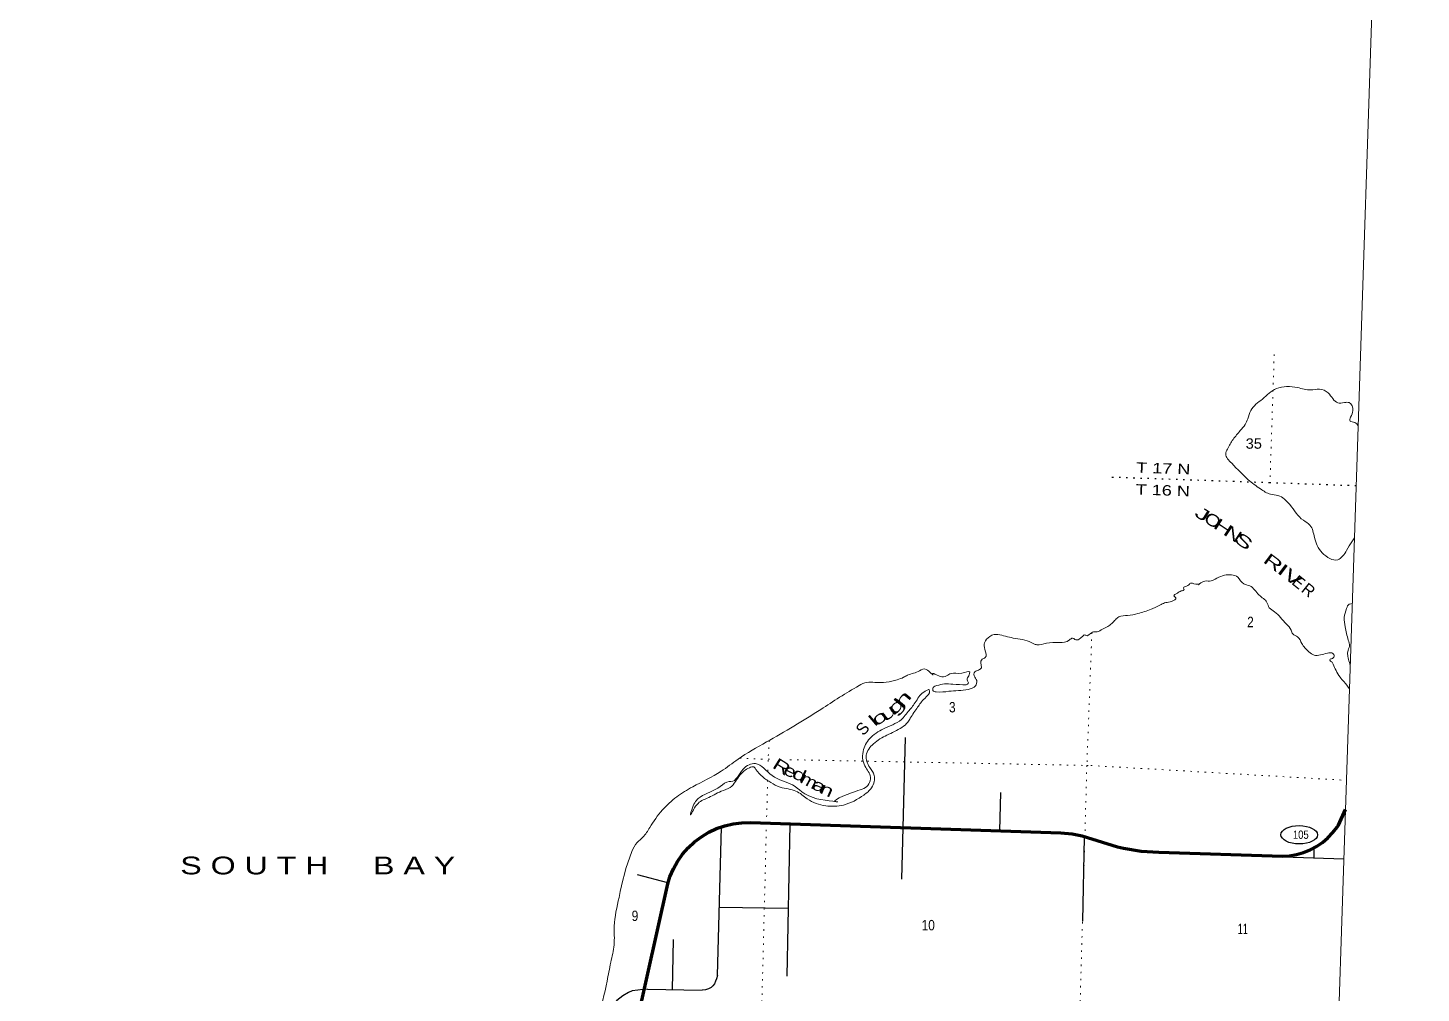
# Model space of a CAD drawing. Header units: feet. Extents: x -820980 to -751810, y -353855 to -168743.
# Drawn here: x -775296 to -751810, y -212623 to -196345 of the extents above; entities that cross this region are included whole.
import ezdxf
from ezdxf.enums import TextEntityAlignment as Align

# ---------------------------------------------------------------- set-up
doc = ezdxf.new("R2010")
doc.units = ezdxf.units.FT
doc.header["$LTSCALE"] = 80
doc.linetypes.add('DOTTED', pattern=[1.5, 0.3, -1.2])
for name, color, linetype, lineweight in [('17', 7, 'Continuous', 25), ('23', 7, 'Continuous', 70), ('29', 7, 'Continuous', 25), ('39', 7, 'Continuous', 13), ('4', 7, 'Continuous', 13), ('6', 7, 'DOTTED', 25), ('7', 7, 'DOTTED', 13)]:
    doc.layers.add(name, color=color, linetype=linetype, lineweight=lineweight)
doc.layers.add('41', color=7, linetype='Continuous')

msp = doc.modelspace()

# ---------------------------------------------------------------- linework, layer by layer
at = {"layer": '17'}
msp.add_ellipse((-753864.04, -209952.35), major_axis=(-309.24, 1), ratio=0.500121, dxfattribs=at)
at = {"layer": '23'}
msp.add_lwpolyline([(-765728.25, -216246.88), (-764508.46, -210780.3), (-764471.55, -210662.53), (-764414.77, -210528.41), (-764344.28, -210400.95), (-764260.85, -210281.57), (-764165.41, -210171.55), (-764058.98, -210072.12), (-763942.75, -209984.35), (-763817.97, -209909.22), (-763686.03, -209847.54), (-763548.36, -209799.99), (-763406.48, -209767.09), (-763261.93, -209749.2), (-763116.31, -209746.52), (-757881.56, -209920.28), (-757694.7, -209938.44), (-757524.18, -209972.62), (-756930.65, -210153.17), (-756825.52, -210178.67), (-756530.68, -210228.28), (-756232.28, -210246.8), (-754148.65, -210313.98), (-754028.1, -210305.49), (-753909.09, -210284.45), (-753792.94, -210251.08), (-753680.91, -210205.75), (-753574.23, -210148.96), (-753474.07, -210081.34), (-753381.53, -210003.61), (-753297.62, -209916.63), (-753223.26, -209821.37), (-753200.53, -209787.62), (-753085.34, -209527.23)], dxfattribs=at)
at = {"layer": '29'}
for p, q in [((-760504.47, -208309.78), (-760570.21, -210701.07)), ((-763669.09, -212323.2), (-763602.97, -209821.99)), ((-762453.58, -209775.02), (-762503.06, -212334.53)), ((-757488.55, -209993.64), (-757519.33, -211408.13)), ((-753614.97, -210340.24), (-753610.06, -210173.15)), ((-754135.42, -210324.46), (-753112.69, -210355.46)), ((-765024.59, -210620.98), (-764511.2, -210757.93)), ((-763638.37, -211173.76), (-762480.91, -211188.64)), ((-764419.9, -211720.03), (-764434.32, -212564.64)), ((-764849.29, -212555.69), (-763930.59, -212575.5))]:
    msp.add_line(p, q, dxfattribs=at)
for points in [[(-758900.05, -209237.74), (-758915.21, -209883.92), (-758913.15, -209881.96)], [(-763669.09, -212323.2), (-763685.56, -212378.8), (-763702.18, -212421.57), (-763721.19, -212464.35), (-763748.77, -212502.22), (-763778.19, -212526.13), (-763820.94, -212547.52), (-763875.57, -212566.53), (-763930.59, -212575.5)], [(-764849.29, -212555.69), (-764931.34, -212562.96), (-765015.67, -212571.28), (-765107.11, -212586.72), (-765172.43, -212609.3), (-765268.62, -212667.51), (-765367.19, -212747.12), (-765423.01, -212819.6), (-765481.2, -212903.96), (-765522.77, -212983.56), (-765547.71, -213051.29), (-765565.52, -213128.51), (-765570.08, -213193.48)]]:
    msp.add_lwpolyline(points, dxfattribs=at)
at = {"layer": '39'}
for points in [[(-752871.84, -203058.97), (-752929.6, -203000.16), (-753007.33, -202976.25), (-752997.76, -202910.17), (-752959.08, -202800.58), (-753024.16, -202664.44), (-753102.45, -202664.62), (-753214.94, -202668.02), (-753375.66, -202501.52), (-753524.77, -202439.77), (-753671.55, -202450.4), (-753895.45, -202411.01), (-754247.15, -202428.9), (-754486.09, -202604.12), (-754679.26, -202796.5), (-754730.73, -202937.94), (-754777.11, -203033.29), (-754857.79, -203135.87), (-754979.71, -203285.71), (-755075.83, -203448.21), (-755101.82, -203529.97), (-755003.11, -203686.98), (-754724.54, -203964.73), (-754517.39, -204120.26), (-754350.83, -204208.53), (-754222.9, -204231.62), (-754023.74, -204384.95), (-753795.04, -204649.47), (-753684.52, -204730.41), (-753607.13, -204941.17), (-753476.6, -205197.37), (-753216.35, -205313.96), (-753066.16, -205156.74), (-752980.49, -205012.08), (-752934.04, -204947.12)], [(-753017.81, -207493.78), (-753111.69, -207369.7), (-753176.16, -207293.85), (-753243.85, -207183.78), (-753291.48, -207074.17), (-753320.64, -207033.31), (-753350.22, -207010.52), (-753349.99, -207000.48), (-753305.33, -206979.42), (-753274.12, -206931.93), (-753295.39, -206897.28), (-753389.54, -206889.05), (-753613.12, -206921.99), (-753700.13, -206865.71), (-753821.34, -206726.26), (-753891.04, -206616.14), (-753972.12, -206564.01), (-754000.77, -206501.06), (-754078.68, -206398.78), (-754180.43, -206285.9), (-754280.64, -206193.15), (-754369.33, -206122.76), (-754409.4, -206033.43), (-754541.01, -205909.8), (-754700.01, -205755.4), (-754799.57, -205720.93), (-754901.37, -205610.05), (-755123.41, -205576.73), (-755250.97, -205623.98), (-755378.62, -205675.24), (-755489.29, -205686.71), (-755558.68, -205735.31), (-755554.62, -205733.4), (-755606.64, -205726.16), (-755698.6, -205709.94), (-755739.61, -205747.15), (-755812.91, -205791.65), (-755803.39, -205813.97), (-755856.21, -205840.86), (-755919.29, -205877.56), (-755976.54, -205922.43), (-755947.2, -205955.26), (-756008.79, -206014.09), (-756115.73, -206037.71), (-756192.71, -206068.05), (-756284.11, -206114.13), (-756363.2, -206148.45), (-756583.7, -206221.64), (-756757.08, -206253.75), (-756904.19, -206278.44), (-756961.49, -206325.31), (-757021.16, -206388.21), (-757092.64, -206440.78), (-757179.99, -206484.95), (-757271.34, -206529.02), (-757351.83, -206537.18), (-757459.51, -206592.93), (-757463.43, -206588.82), (-757575.41, -206656.52), (-757645.68, -206656.88), (-757685.33, -206635.86), (-757736.24, -206666.82), (-757907.89, -206711.02), (-758126.99, -206723.98), (-758288.14, -206748.33), (-758339.98, -206733.06), (-758381.59, -206709.98), (-758684.95, -206634.58), (-758946.55, -206576.22), (-759008.74, -206574.77), (-759079.75, -206607.26), (-759168.55, -206713.67), (-759165.2, -206828.27), (-759156.34, -206965.1), (-759209.16, -206991.99), (-759232.86, -207061.75), (-759222.6, -207138.34), (-759271.64, -207175.36), (-759342.98, -207221.91), (-759344.15, -207272.11), (-759301.88, -207353.46), (-759322, -207441.39), (-759443.82, -207500.82), (-759769.77, -207533.38), (-759984.76, -207542.41), (-760038.41, -207519.06), (-760033.23, -207468.95), (-759972.25, -207436.23), (-759843.15, -207409.11), (-759704.72, -207412.35), (-759480.16, -207423.63)], [(-752970.42, -206054.99), (-753021.05, -206063.9), (-753066.87, -206135.15), (-753104.58, -206288.97), (-753090.17, -206446.02), (-753037.13, -206668.26), (-753019.46, -206771.13), (-753047.74, -206864.9), (-753043.59, -206945.36), (-753032.72, -206995.84), (-753005.03, -207095.95)], [(-759480.16, -207423.63), (-759443.54, -207402.39), (-759454.5, -207355.92), (-759461.73, -207321.6), (-759444.93, -207289.84), (-759428.04, -207254.08), (-759419.03, -207212.1), (-759549.81, -207225.11), (-759732.61, -207230.88), (-759918.45, -207280.78), (-760042.04, -207243.73), (-760040.12, -207247.79), (-760150.6, -207164.84), (-760263.56, -207188.32), (-760466, -207261.94), (-760533.05, -207296.53), (-760640.41, -207338.22), (-761016.84, -207383.66), (-761151.3, -207382.52), (-761285.07, -207437.66), (-761926.71, -207838.53), (-762846.81, -208387.59), (-763323.29, -208677.8), (-763611.08, -208882.03), (-764088.9, -209144.08), (-764357.79, -209312.58), (-764599.81, -209533.95), (-764813.52, -209832.32), (-764927.65, -209992.39), (-765024.05, -210080.54), (-765114.01, -210237.16), (-765330.68, -211007.6), (-765410.31, -211495.95), (-765413.59, -211809.29), (-765468.62, -212103.34), (-765532.23, -212421.3), (-765713.48, -213049.92), (-765910.73, -213503.38), (-765947.41, -213699.41), (-766003.36, -213860.84), (-766034.82, -214004.76), (-765989.99, -214148.45), (-765951.97, -214239.75), (-765952.44, -214259.83), (-765921.65, -214316.81), (-765916.33, -214347.07), (-765946.98, -214370.46), (-765973.02, -214454.23), (-765983.39, -214554.45), (-766206.1, -214894.8), (-766355.57, -215365.45), (-766445.31, -215684.8), (-766501.02, -215836.19), (-766527.02, -215917.95), (-766504.44, -215982.77), (-766497.91, -216047.22), (-766493.02, -216095.55), (-766543.41, -216190.81), (-766543.26, -216219.45)], [(-760109.29, -207500.98), (-760220.14, -207565.04), (-760352.85, -207746.77), (-760472.71, -207894.65), (-760540.93, -207979.44), (-760838, -208151.3), (-761082.49, -208306.31), (-761209.83, -208516.29), (-761186.15, -208792.09), (-761092.19, -208981.13), (-761118.93, -209095.03), (-761346.72, -209222.3), (-761670.01, -209399.57), (-761668, -209399.62), (-761993.9, -209343.78), (-762405.95, -209109.12), (-762751.62, -208954.37), (-763031.92, -208750.92), (-763238.9, -208846.53), (-763448.54, -209056.6), (-763472.61, -209056.04), (-763623.08, -209138.91), (-763962.43, -209315.81), (-764080.29, -209463.73), (-764125.98, -209615.35), (-764019.64, -209445.06), (-763846.49, -209336.6), (-763606.85, -209217.64), (-763456.8, -209152.84), (-763289.29, -208941.79), (-763133.96, -208822.87), (-763057.35, -208808.59), (-763022.22, -208851.6), (-762772.34, -209068.4), (-762615.68, -209150.42), (-762348.2, -209214.94), (-762156.59, -209348.01), (-761846.14, -209463.76), (-761548.75, -209450.63), (-761203.58, -209281.9), (-761074.24, -209158.35), (-761027.24, -208950.51), (-761102.45, -208818.16), (-761163.88, -208611.79), (-761040.93, -208417.78), (-760814.73, -208272.39), (-760562.78, -208141.67), (-760462.37, -208053.61), (-760420.7, -207988.28), (-760297.93, -207802.3), (-760178.02, -207652.41), (-760096.73, -207523.72), (-760110.22, -207499.3)]]:
    msp.add_spline(points, degree=3, dxfattribs=at)
at = {"layer": '4'}
msp.add_lwpolyline([(-814434.73, -168743.41), (-783122.91, -169842.15), (-751809.62, -170897.83), (-757851.71, -353854.74), (-789416.66, -352790.59), (-820980.12, -351683)], close=True, dxfattribs=at)
at = {"layer": '6'}
msp.add_lwpolyline([(-752905.09, -204069.2), (-754358.43, -204017.49), (-757028.01, -203924.9)], dxfattribs=at)
at = {"layer": '7'}
for p, q in [((-754285.93, -201853.39), (-754358.43, -204017.49)), ((-762449.24, -208686.71), (-761209.76, -208710.6)), ((-762821.97, -208856.53), (-762823.24, -208906.37))]:
    msp.add_line(p, q, dxfattribs=at)
for points in [[(-757359.05, -206538.91), (-757444.29, -208783.19), (-757600.36, -214276.41), (-757614.29, -214831.41)], [(-762800.75, -208360.03), (-762817.81, -208693.65), (-762818.67, -208727.17)], [(-763297.77, -208662.11), (-762813.47, -208679.69), (-762791.43, -208680.11)], [(-761142.28, -208711.9), (-757444.29, -208783.19), (-757376.42, -208785.04), (-753069.05, -209034.06)], [(-762826.34, -209027.65), (-762955.35, -214080.82), (-763027.61, -216335.34)]]:
    msp.add_lwpolyline(points, dxfattribs=at)

# ---------------------------------------------------------------- texts
at = {"layer": '17', "width": 0.85}
msp.add_text('105', height=140, dxfattribs=at).set_placement((-753837.99, -210020.66), align=Align.CENTER)
at = {"layer": '41'}
for s, rotation, width, p in [('J', 328.273, 1.75, (-755546.62, -204628.62)), ('O', 328.273, 1.3, (-755374.81, -204734.86)), ('H', 326.527, 1.6, (-755200.37, -204851.75)), ('N', 326.527, 1.45, (-755032.53, -204962.73)), ('S', 324.782, 1.7, (-754859.58, -205082.03)), ('R', 323.036, 1.65, (-754361.67, -205441.74)), ('I', 323.036, 2, (-754199.65, -205563.67)), ('V', 321.291, 1.7, (-754033.39, -205692.81)), ('h', 49.974, 1.9, (-760471.95, -207730.21)), ('u', 37.943, 1.9, (-760734.96, -207970.75)), ('g', 50.76, 1.95, (-760588.06, -207844.04)), ('l', 40.532, 1.65, (-760981.38, -208102.77)), ('o', 38.204, 1.75, (-760884.98, -208055.57)), ('R', 327.963, 1.5, (-762638.81, -208889.27)), ('e', 334.033, 1.35, (-762486.65, -208964.8)), ('d', 335.734, 1.5, (-762330.54, -209029.13)), ('m', 331.827, 1.25, (-762170.75, -209127.52)), ('a', 334.728, 1.45, (-762000.07, -209213.4)), ('n', 335.419, 1.45, (-761866.1, -209284.54))]:
    msp.add_text(s, height=200, rotation=rotation, dxfattribs=dict(at, width=width)).set_placement(p, align=Align.CENTER)
for s, rotation, p in [('E', 321.291, (-753936.7, -205770.3)), ('R', 321.291, (-753770.23, -205903.71)), ('S', 48.033, (-761152.13, -208228.16))]:
    msp.add_text(s, height=200, rotation=rotation, dxfattribs=at).set_placement(p, align=Align.CENTER)
at = {"layer": '41', "width": 1.35}
msp.add_text('S O U T H     B A Y', height=300, dxfattribs=at).set_placement((-772726.36, -210620.43))
at = {"layer": '6', "width": 1.3}
for s, p in [('T 17 N', (-756614.86, -203845.65)), ('T 16 N', (-756623.24, -204213.57))]:
    msp.add_text(s, height=175, rotation=358.014, dxfattribs=at).set_placement(p)
at = {"layer": '7'}
for s, width, p in [('35', 1.05, (-754766.77, -203442.3)), ('2', 0.85, (-754742.32, -206451.57)), ('3', 0.85, (-759767.79, -207888.99)), ('9', 0.85, (-765116.88, -211406.48)), ('10', 0.85, (-760228.79, -211563.85)), ('11', 0.65, (-754900.02, -211626.22))]:
    msp.add_text(s, height=175, dxfattribs=dict(at, width=width)).set_placement(p)

doc.saveas('drawing.dxf')
